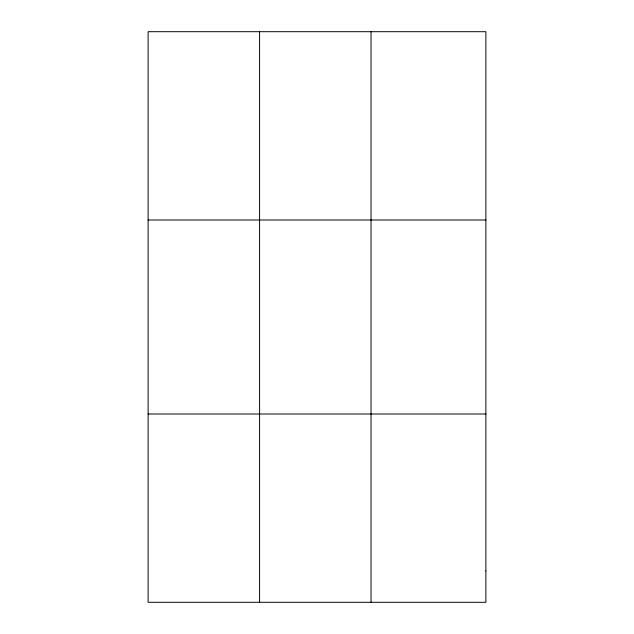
<?xml version="1.0" encoding="UTF-8"?>
<svg xmlns="http://www.w3.org/2000/svg" width="634" height="634" viewBox="0 0 634 634"><rect width="100%" height="100%" fill="white"/><g stroke="black" fill="none" stroke-linecap="round" stroke-linejoin="round"><path stroke-width="0.95" d="M259.583 31.7L259.583 602.3M371.041 31.7L371.041 602.3M148.118 219.998L485.882 219.998M148.118 414.002L485.882 414.002M485.882 570.917L485.882 602.3L148.118 602.3L148.118 31.7L485.882 31.7L485.882 570.917"/></g></svg>
